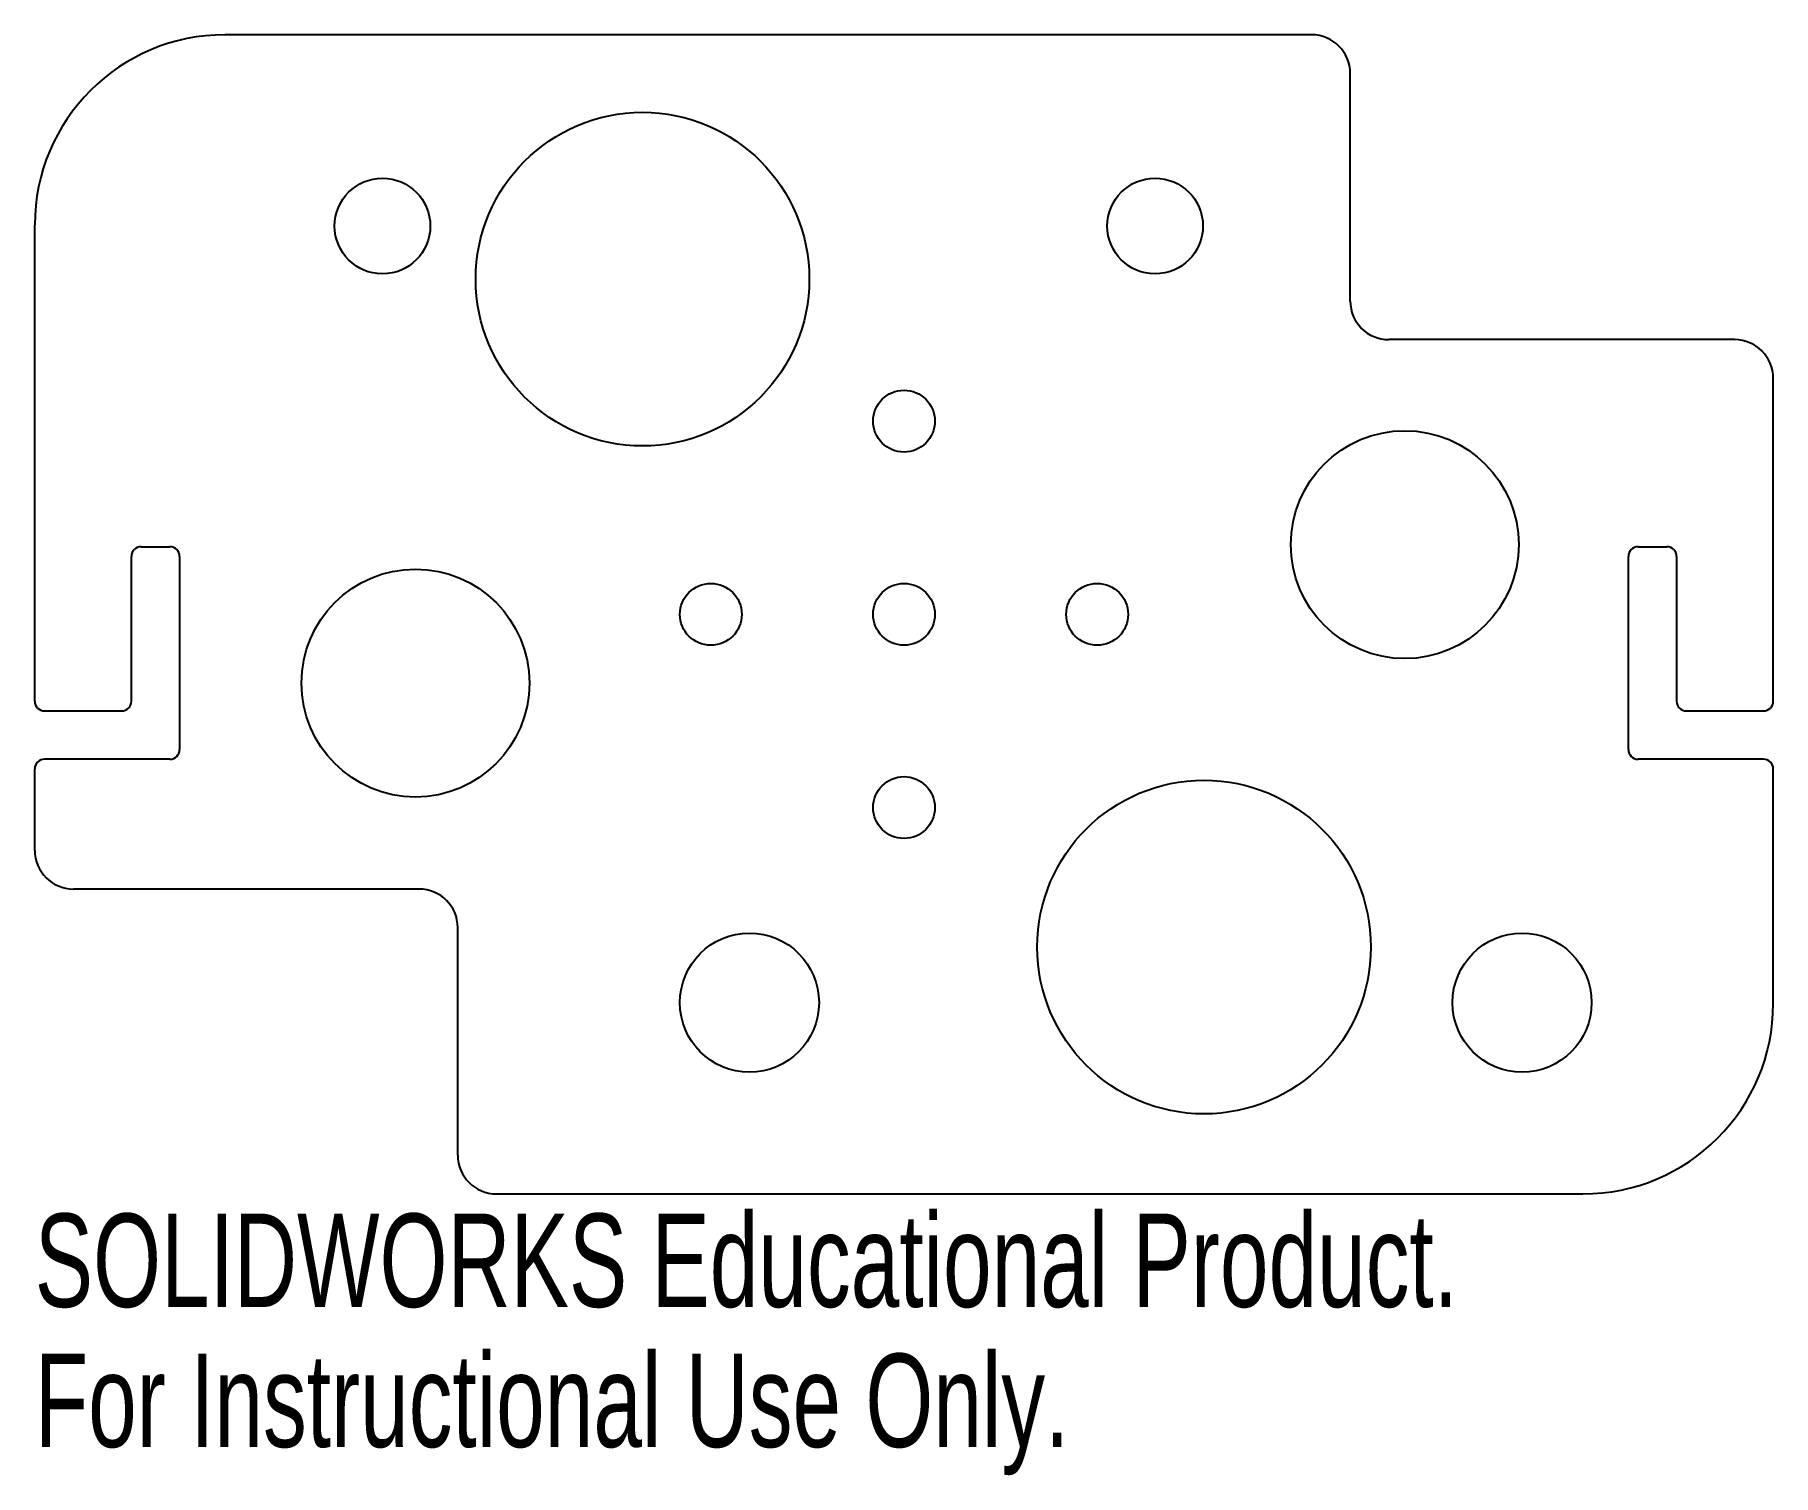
# Model space of a CAD drawing. Header units: millimetres. Extents: x -45 to 45, y -44.6 to 30.
import ezdxf

# ---------------------------------------------------------------- set-up
doc = ezdxf.new("R2010")
doc.units = ezdxf.units.MM
doc.styles.add('SLDTEXTSTYLE0', font='TXT', dxfattribs={"width": 0.7})

msp = doc.modelspace()

# ---------------------------------------------------------------- linework, layer by layer
at = {"color": 7, "linetype": 'Continuous', "lineweight": 25}
for p, q in [((21.102, 30), (-35.15, 30)), ((23.102, 16.218), (23.102, 28)), ((-45, -4.5), (-45, 20.15)), ((43, 14.218), (25.102, 14.218)), ((45, -4.5), (45, 12.218)), ((-40, -4.5), (-40, 3)), ((-39.5, 3.5), (-38, 3.5)), ((-37.5, 3), (-37.5, -7)), ((37.5, -7), (37.5, 3)), ((38, 3.5), (39.5, 3.5)), ((40, 3), (40, -4.5)), ((-44.5, -5), (-40.5, -5)), ((40.5, -5), (44.5, -5)), ((-45, -12.218), (-45, -8)), ((-38, -7.5), (-44.5, -7.5)), ((44.5, -7.5), (38, -7.5)), ((45, -20.15), (45, -8)), ((-25.102, -14.218), (-43, -14.218)), ((-23.102, -28), (-23.102, -16.218)), ((-21.102, -30), (35.15, -30))]:
    msp.add_line(p, q, dxfattribs=at)
for centre, radius in [((-13.537, 17.351), 8.636), ((-27, 20.1), 2.475), ((13, 20.1), 2.475), ((0, 10), 1.6), ((25.923, 3.607), 5.899), ((-25.293, -3.557), 5.899), ((-10, 0), 1.6), ((0, 0), 1.6), ((10, 0), 1.6), ((0, -10), 1.6), ((15.533, -17.222), 8.636), ((-8, -20.1), 3.6), ((32, -20.1), 3.6)]:
    msp.add_circle(centre, radius, dxfattribs=at)
for centre, radius, start, end in [((-35.15, 20.15), 9.85, 90, 180), ((21.102, 28), 2, 0, 90), ((25.102, 16.218), 2, 180, 270), ((43, 12.218), 2, 0, 90), ((-39.5, 3), 0.5, 90, 180), ((-38, 3), 0.5, 0, 90), ((38, 3), 0.5, 90, 180), ((39.5, 3), 0.5, 0, 90), ((-44.5, -4.5), 0.5, 180, 270), ((-40.5, -4.5), 0.5, 270, 0), ((40.5, -4.5), 0.5, 180, 270), ((44.5, -4.5), 0.5, 270, 0), ((-38, -7), 0.5, 270, 0), ((38, -7), 0.5, 180, 270), ((-44.5, -8), 0.5, 90, 180), ((44.5, -8), 0.5, 0, 90), ((-43, -12.218), 2, 180, 270), ((-25.102, -16.218), 2, 0, 90), ((35.15, -20.15), 9.85, 270, 0), ((-21.102, -28), 2, 180, 270)]:
    msp.add_arc(centre, radius, start, end, dxfattribs=at)

# ---------------------------------------------------------------- texts
at = {"color": 7, "linetype": 'Continuous', "char_height": 4.83362, "attachment_point": 1, "style": 'SLDTEXTSTYLE0'}
for s, insert in [('SOLIDWORKS Educational Product.', (-45, -31.02)), ('For Instructional Use Only.', (-45, -38.27))]:
    msp.add_mtext(s, dxfattribs=dict(at, insert=insert))

doc.saveas('drawing.dxf')
